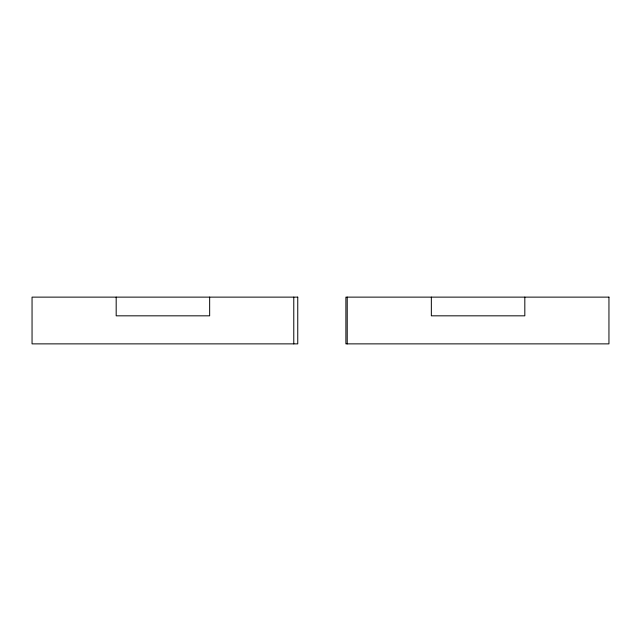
<?xml version="1.0" encoding="UTF-8"?>
<svg xmlns="http://www.w3.org/2000/svg" width="641" height="641" viewBox="0 0 641 641"><rect width="100%" height="100%" fill="white"/><g stroke="black" fill="none" stroke-linecap="round" stroke-linejoin="round"><path stroke-width="0.96" d="M524.819 297.128L524.819 315.829L431.345 315.829L431.345 297.128M347.222 297.128L347.222 343.872M293.778 297.128L293.778 343.872M209.655 297.128L209.655 315.829L116.181 315.829L116.181 297.128M297.753 297.128L32.05 297.128L32.05 343.872L297.753 343.872L297.753 297.128M608.95 297.128L345.892 297.128L345.892 343.872L608.95 343.872L608.95 297.128"/></g></svg>
